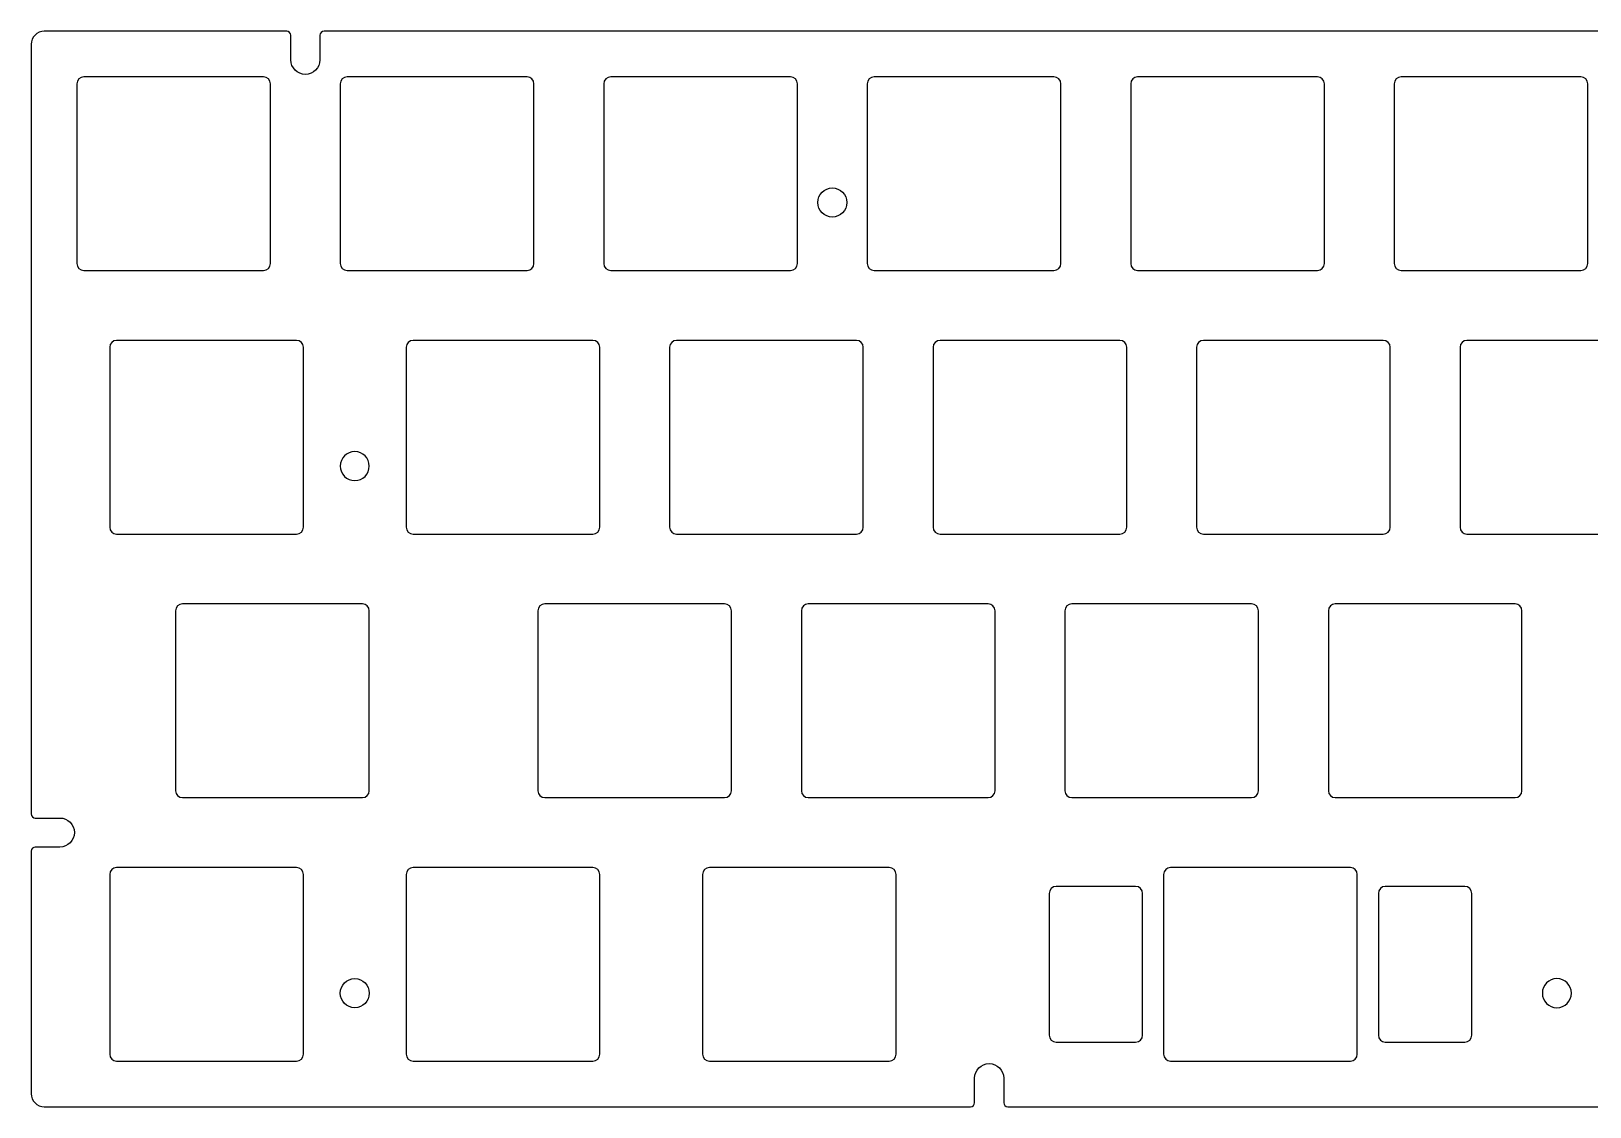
# Model space of a CAD drawing. Header units: millimetres. Extents: x -270 to 55, y 107 to 185.
# Drawn here: x -270.4 to -157.7, y 107 to 184.8 of the extents above; entities that cross this region are included whole.
import ezdxf

# ---------------------------------------------------------------- set-up
doc = ezdxf.new("R2010")
doc.units = ezdxf.units.MM
doc.header["$MEASUREMENT"] = 0
doc.layers.add('Layer 1', color=7, linetype='Continuous')

msp = doc.modelspace()

# ---------------------------------------------------------------- linework, layer by layer
at = {"layer": 'Layer 1'}
for points, knots in [([(-269.4598, 184.7521), (-269.4598, 184.7521), (-251.9345, 184.7521), (-251.9345, 184.7521), (-251.9345, 184.7521), (-251.7688, 184.7521), (-251.6345, 184.6178), (-251.6345, 184.4521), (-251.6345, 184.4521), (-251.6345, 183.8355), (-251.6345, 183.2937), (-251.6345, 182.6771), (-251.6345, 182.6771), (-251.6345, 182.6771), (-251.6345, 182.6769), (-251.6345, 182.6769), (-251.6345, 182.6769), (-251.6345, 182.0994), (-251.162, 181.627), (-250.5846, 181.627), (-250.5846, 181.627), (-250.5846, 181.627), (-250.5843, 181.627), (-250.5843, 181.627), (-250.5843, 181.627), (-250.0069, 181.627), (-249.5345, 182.0994), (-249.5345, 182.6769), (-249.5345, 182.6769), (-249.5345, 182.6769), (-249.5345, 182.6771), (-249.5345, 182.6771), (-249.5345, 182.6771), (-249.5345, 182.6771), (-249.5345, 184.4521), (-249.5345, 184.4521), (-249.5345, 184.4521), (-249.5345, 184.6178), (-249.4002, 184.7521), (-249.2345, 184.7521), (-249.2345, 184.7521), (-249.2345, 184.7521), (-156.6844, 184.7521), (-156.6844, 184.7521), (-156.6844, 184.7521), (-156.5187, 184.7521), (-156.3844, 184.6178), (-156.3844, 184.4521), (-156.3844, 184.4521), (-156.3844, 183.8355), (-156.3844, 183.2938), (-156.3844, 182.6772), (-156.3844, 182.6772), (-156.3844, 182.6772), (-156.3844, 182.677), (-156.3844, 182.677), (-156.3844, 182.677), (-156.3844, 182.0995), (-155.9119, 181.6271), (-155.3345, 181.6271), (-155.3345, 181.6271), (-155.3345, 181.6271), (-155.3342, 181.6271), (-155.3342, 181.6271), (-155.3342, 181.6271), (-154.7568, 181.6271), (-154.2844, 182.0995), (-154.2844, 182.677), (-154.2844, 182.677), (-154.2844, 182.677), (-154.2844, 182.6772), (-154.2844, 182.6772), (-154.2844, 182.6772), (-154.2844, 182.6772), (-154.2844, 184.4521), (-154.2844, 184.4521), (-154.2844, 184.4521), (-154.2844, 184.6178), (-154.1501, 184.7521), (-153.9844, 184.7521), (-153.9844, 184.7521), (-153.9844, 184.7521), (-61.4341, 184.7521), (-61.4341, 184.7521), (-61.4341, 184.7521), (-61.2684, 184.7521), (-61.1341, 184.6178), (-61.1341, 184.4521), (-61.1341, 184.4521), (-61.1341, 184.4521), (-61.1341, 182.6772), (-61.1341, 182.6772), (-61.1341, 182.6772), (-61.1341, 182.6772), (-61.1341, 182.677), (-61.1341, 182.677), (-61.1341, 182.677), (-61.1341, 182.0995), (-60.6616, 181.6271), (-60.0842, 181.6271), (-60.0842, 181.6271), (-60.0842, 181.6271), (-60.0839, 181.6271), (-60.0839, 181.6271), (-60.0839, 181.6271), (-59.5063, 181.6271), (-59.0341, 182.0996), (-59.0341, 182.6772), (-59.0341, 182.6772), (-59.0341, 182.6772), (-59.0341, 184.4521), (-59.0341, 184.4521), (-59.0341, 184.4521), (-59.0341, 184.6178), (-58.8998, 184.7521), (-58.7341, 184.7521), (-58.7341, 184.7521), (-58.7341, 184.7521), (33.8162, 184.7521), (33.8162, 184.7521), (33.8162, 184.7521), (33.9819, 184.7521), (34.1162, 184.6178), (34.1162, 184.4521), (34.1162, 184.4521), (34.1162, 183.8605), (34.1162, 183.2688), (34.1162, 182.6772), (34.1162, 182.6772), (34.1162, 182.6772), (34.1162, 182.677), (34.1162, 182.677), (34.1162, 182.677), (34.1162, 182.0995), (34.5887, 181.6271), (35.1661, 181.6271), (35.1661, 181.6271), (35.1661, 181.6271), (35.1664, 181.6271), (35.1664, 181.6271), (35.1664, 181.6271), (35.7438, 181.6271), (36.2162, 182.0995), (36.2162, 182.677), (36.2162, 182.677), (36.2162, 182.677), (36.2162, 182.6772), (36.2162, 182.6772), (36.2162, 182.6772), (36.2162, 182.6772), (36.2162, 184.4521), (36.2162, 184.4521), (36.2162, 184.4521), (36.2162, 184.6178), (36.3505, 184.7521), (36.5162, 184.7521), (36.5162, 184.7521), (42.3576, 184.7521), (48.199, 184.7521), (54.0404, 184.7521), (54.0404, 184.7521), (54.5629, 184.7521), (54.9902, 184.3245), (54.9902, 183.8021), (54.9902, 183.8021), (54.9902, 165.2605), (54.9902, 146.719), (54.9902, 128.1774), (54.9902, 128.1774), (54.9902, 128.0116), (54.8559, 127.8773), (54.6902, 127.8773), (54.6902, 127.8773), (54.6902, 127.8773), (52.9153, 127.8773), (52.9153, 127.8773), (52.9153, 127.8773), (52.9153, 127.8773), (52.9151, 127.8774), (52.9151, 127.8774), (52.9151, 127.8774), (52.3376, 127.8773), (51.8652, 127.4048), (51.8652, 126.8274), (51.8652, 126.8274), (51.8652, 126.8274), (51.8652, 126.8272), (51.8652, 126.8272), (51.8652, 126.8272), (51.8652, 126.2498), (52.3376, 125.7773), (52.9151, 125.7773), (52.9151, 125.7773), (52.9151, 125.7773), (52.9153, 125.7774), (52.9153, 125.7774), (52.9153, 125.7774), (52.9153, 125.7774), (54.6902, 125.7773), (54.6902, 125.7773), (54.6902, 125.7773), (54.8559, 125.7773), (54.9902, 125.643), (54.9902, 125.4774), (54.9902, 125.4774), (54.9902, 125.4774), (54.9902, 107.9523), (54.9902, 107.9523), (54.9902, 107.9523), (54.9902, 107.4299), (54.5629, 107.0023), (54.0404, 107.0023), (54.0404, 107.0023), (54.0404, 107.0023), (-1.584, 107.0023), (-1.584, 107.0023), (-1.584, 107.0023), (-1.7497, 107.0023), (-1.884, 107.1366), (-1.884, 107.3023), (-1.884, 107.3023), (-1.884, 107.8939), (-1.884, 108.4856), (-1.884, 109.0772), (-1.884, 109.0772), (-1.884, 109.0772), (-1.884, 109.0774), (-1.884, 109.0774), (-1.884, 109.0774), (-1.884, 109.6549), (-2.3564, 110.1273), (-2.9338, 110.1273), (-2.9338, 110.1273), (-2.9338, 110.1273), (-2.9341, 110.1273), (-2.9341, 110.1273), (-2.9341, 110.1273), (-3.5115, 110.1273), (-3.984, 109.6549), (-3.984, 109.0774), (-3.984, 109.0774), (-3.984, 109.0774), (-3.984, 109.0772), (-3.984, 109.0772), (-3.984, 109.0772), (-3.984, 109.0772), (-3.984, 107.3023), (-3.984, 107.3023), (-3.984, 107.3023), (-3.984, 107.1366), (-4.1183, 107.0023), (-4.284, 107.0023), (-4.284, 107.0023), (-4.284, 107.0023), (-82.5475, 107.0023), (-82.5475, 107.0023), (-82.5475, 107.0023), (-82.7132, 107.0023), (-82.8475, 107.1366), (-82.8475, 107.3023), (-82.8475, 107.3023), (-82.8475, 107.8939), (-82.8475, 108.4856), (-82.8475, 109.0772), (-82.8475, 109.0772), (-82.8475, 109.0772), (-82.8475, 109.0774), (-82.8475, 109.0774), (-82.8475, 109.0774), (-82.8475, 109.6549), (-83.3199, 110.1273), (-83.8973, 110.1273), (-83.8973, 110.1273), (-83.8973, 110.1273), (-83.8976, 110.1273), (-83.8976, 110.1273), (-83.8976, 110.1273), (-84.475, 110.1273), (-84.9475, 109.6549), (-84.9475, 109.0774), (-84.9475, 109.0774), (-84.9475, 109.0774), (-84.9475, 109.0772), (-84.9475, 109.0772), (-84.9475, 109.0772), (-84.9475, 109.0772), (-84.9475, 107.3023), (-84.9475, 107.3023), (-84.9475, 107.3023), (-84.9475, 107.1366), (-85.0818, 107.0023), (-85.2475, 107.0023), (-85.2475, 107.0023), (-85.2475, 107.0023), (-199.7941, 107.0023), (-199.7941, 107.0023), (-199.7941, 107.0023), (-199.9598, 107.0023), (-200.0941, 107.1366), (-200.0941, 107.3023), (-200.0941, 107.3023), (-200.0941, 107.8939), (-200.0941, 108.4856), (-200.0941, 109.0772), (-200.0941, 109.0772), (-200.0941, 109.0772), (-200.0941, 109.0774), (-200.0941, 109.0774), (-200.0941, 109.0774), (-200.0941, 109.6549), (-200.5665, 110.1273), (-201.1439, 110.1273), (-201.1439, 110.1273), (-201.1439, 110.1273), (-201.1442, 110.1273), (-201.1442, 110.1273), (-201.1442, 110.1273), (-201.7216, 110.1273), (-202.1941, 109.6549), (-202.1941, 109.0774), (-202.1941, 109.0774), (-202.1941, 109.0774), (-202.1941, 109.0772), (-202.1941, 109.0772), (-202.1941, 109.0772), (-202.1941, 109.0772), (-202.1941, 107.3023), (-202.1941, 107.3023), (-202.1941, 107.3023), (-202.1941, 107.1366), (-202.3284, 107.0023), (-202.4941, 107.0023), (-202.4941, 107.0023), (-202.4941, 107.0023), (-269.4598, 107.0023), (-269.4598, 107.0023), (-269.4598, 107.0023), (-269.9823, 107.0023), (-270.4096, 107.4299), (-270.4096, 107.9523), (-270.4096, 107.9523), (-270.4096, 113.794), (-270.4096, 119.6356), (-270.4096, 125.4773), (-270.4096, 125.4773), (-270.4096, 125.643), (-270.2753, 125.7773), (-270.1096, 125.7773), (-270.1096, 125.7773), (-269.518, 125.7773), (-268.9263, 125.7773), (-268.3347, 125.7773), (-268.3347, 125.7773), (-268.3347, 125.7773), (-268.3345, 125.7773), (-268.3345, 125.7773), (-268.3345, 125.7773), (-267.757, 125.7773), (-267.2846, 126.2497), (-267.2846, 126.8271), (-267.2846, 126.8271), (-267.2846, 126.8271), (-267.2846, 126.8274), (-267.2846, 126.8274), (-267.2846, 126.8274), (-267.2846, 127.4048), (-267.757, 127.8773), (-268.3345, 127.8773), (-268.3345, 127.8773), (-268.3345, 127.8773), (-268.3347, 127.8773), (-268.3347, 127.8773), (-268.3347, 127.8773), (-268.3347, 127.8773), (-270.1096, 127.8773), (-270.1096, 127.8773), (-270.1096, 127.8773), (-270.2753, 127.8773), (-270.4096, 128.0116), (-270.4096, 128.1773), (-270.4096, 128.1773), (-270.4096, 146.7189), (-270.4096, 165.2605), (-270.4096, 183.8021), (-270.4096, 183.8021), (-270.4096, 184.3245), (-269.9823, 184.7521), (-269.4598, 184.7521)], [0, 0, 0, 0, 0.01020408, 0.01020408, 0.01020408, 0.01020408, 0.02040816, 0.02040816, 0.02040816, 0.02040816, 0.03061224, 0.03061224, 0.03061224, 0.03061224, 0.04081633, 0.04081633, 0.04081633, 0.04081633, 0.05102041, 0.05102041, 0.05102041, 0.05102041, 0.06122449, 0.06122449, 0.06122449, 0.06122449, 0.07142857, 0.07142857, 0.07142857, 0.07142857, 0.08163265, 0.08163265, 0.08163265, 0.08163265, 0.09183673, 0.09183673, 0.09183673, 0.09183673, 0.10204082, 0.10204082, 0.10204082, 0.10204082, 0.1122449, 0.1122449, 0.1122449, 0.1122449, 0.12244898, 0.12244898, 0.12244898, 0.12244898, 0.13265306, 0.13265306, 0.13265306, 0.13265306, 0.14285714, 0.14285714, 0.14285714, 0.14285714, 0.15306122, 0.15306122, 0.15306122, 0.15306122, 0.16326531, 0.16326531, 0.16326531, 0.16326531, 0.17346939, 0.17346939, 0.17346939, 0.17346939, 0.18367347, 0.18367347, 0.18367347, 0.18367347, 0.19387755, 0.19387755, 0.19387755, 0.19387755, 0.20408163, 0.20408163, 0.20408163, 0.20408163, 0.21428571, 0.21428571, 0.21428571, 0.21428571, 0.2244898, 0.2244898, 0.2244898, 0.2244898, 0.23469388, 0.23469388, 0.23469388, 0.23469388, 0.24489796, 0.24489796, 0.24489796, 0.24489796, 0.25510204, 0.25510204, 0.25510204, 0.25510204, 0.26530612, 0.26530612, 0.26530612, 0.26530612, 0.2755102, 0.2755102, 0.2755102, 0.2755102, 0.28571429, 0.28571429, 0.28571429, 0.28571429, 0.29591837, 0.29591837, 0.29591837, 0.29591837, 0.30612245, 0.30612245, 0.30612245, 0.30612245, 0.31632653, 0.31632653, 0.31632653, 0.31632653, 0.32653061, 0.32653061, 0.32653061, 0.32653061, 0.33673469, 0.33673469, 0.33673469, 0.33673469, 0.34693878, 0.34693878, 0.34693878, 0.34693878, 0.35714286, 0.35714286, 0.35714286, 0.35714286, 0.36734694, 0.36734694, 0.36734694, 0.36734694, 0.37755102, 0.37755102, 0.37755102, 0.37755102, 0.3877551, 0.3877551, 0.3877551, 0.3877551, 0.39795918, 0.39795918, 0.39795918, 0.39795918, 0.40816327, 0.40816327, 0.40816327, 0.40816327, 0.41836735, 0.41836735, 0.41836735, 0.41836735, 0.42857143, 0.42857143, 0.42857143, 0.42857143, 0.43877551, 0.43877551, 0.43877551, 0.43877551, 0.44897959, 0.44897959, 0.44897959, 0.44897959, 0.45918367, 0.45918367, 0.45918367, 0.45918367, 0.46938776, 0.46938776, 0.46938776, 0.46938776, 0.47959184, 0.47959184, 0.47959184, 0.47959184, 0.48979592, 0.48979592, 0.48979592, 0.48979592, 0.5, 0.5, 0.5, 0.5, 0.51020408, 0.51020408, 0.51020408, 0.51020408, 0.52040816, 0.52040816, 0.52040816, 0.52040816, 0.53061224, 0.53061224, 0.53061224, 0.53061224, 0.54081633, 0.54081633, 0.54081633, 0.54081633, 0.55102041, 0.55102041, 0.55102041, 0.55102041, 0.56122449, 0.56122449, 0.56122449, 0.56122449, 0.57142857, 0.57142857, 0.57142857, 0.57142857, 0.58163265, 0.58163265, 0.58163265, 0.58163265, 0.59183673, 0.59183673, 0.59183673, 0.59183673, 0.60204082, 0.60204082, 0.60204082, 0.60204082, 0.6122449, 0.6122449, 0.6122449, 0.6122449, 0.62244898, 0.62244898, 0.62244898, 0.62244898, 0.63265306, 0.63265306, 0.63265306, 0.63265306, 0.64285714, 0.64285714, 0.64285714, 0.64285714, 0.65306122, 0.65306122, 0.65306122, 0.65306122, 0.66326531, 0.66326531, 0.66326531, 0.66326531, 0.67346939, 0.67346939, 0.67346939, 0.67346939, 0.68367347, 0.68367347, 0.68367347, 0.68367347, 0.69387755, 0.69387755, 0.69387755, 0.69387755, 0.70408163, 0.70408163, 0.70408163, 0.70408163, 0.71428571, 0.71428571, 0.71428571, 0.71428571, 0.7244898, 0.7244898, 0.7244898, 0.7244898, 0.73469388, 0.73469388, 0.73469388, 0.73469388, 0.74489796, 0.74489796, 0.74489796, 0.74489796, 0.75510204, 0.75510204, 0.75510204, 0.75510204, 0.76530612, 0.76530612, 0.76530612, 0.76530612, 0.7755102, 0.7755102, 0.7755102, 0.7755102, 0.78571429, 0.78571429, 0.78571429, 0.78571429, 0.79591837, 0.79591837, 0.79591837, 0.79591837, 0.80612245, 0.80612245, 0.80612245, 0.80612245, 0.81632653, 0.81632653, 0.81632653, 0.81632653, 0.82653061, 0.82653061, 0.82653061, 0.82653061, 0.83673469, 0.83673469, 0.83673469, 0.83673469, 0.84693878, 0.84693878, 0.84693878, 0.84693878, 0.85714286, 0.85714286, 0.85714286, 0.85714286, 0.86734694, 0.86734694, 0.86734694, 0.86734694, 0.87755102, 0.87755102, 0.87755102, 0.87755102, 0.8877551, 0.8877551, 0.8877551, 0.8877551, 0.89795918, 0.89795918, 0.89795918, 0.89795918, 0.90816327, 0.90816327, 0.90816327, 0.90816327, 0.91836735, 0.91836735, 0.91836735, 0.91836735, 0.92857143, 0.92857143, 0.92857143, 0.92857143, 0.93877551, 0.93877551, 0.93877551, 0.93877551, 0.94897959, 0.94897959, 0.94897959, 0.94897959, 0.95918367, 0.95918367, 0.95918367, 0.95918367, 0.96938776, 0.96938776, 0.96938776, 0.96938776, 0.97959184, 0.97959184, 0.97959184, 0.97959184, 1, 1, 1, 1]), ([(-266.6097, 181.4519), (-266.6097, 181.4519), (-253.6095, 181.4519), (-253.6095, 181.4519), (-253.6095, 181.4519), (-253.3345, 181.4519), (-253.1096, 181.2269), (-253.1096, 180.9519), (-253.1096, 180.9519), (-253.1096, 180.9519), (-253.1096, 167.9519), (-253.1096, 167.9519), (-253.1096, 167.9519), (-253.1096, 167.6769), (-253.3345, 167.4519), (-253.6095, 167.4519), (-253.6095, 167.4519), (-253.6095, 167.4519), (-266.6097, 167.4519), (-266.6097, 167.4519), (-266.6097, 167.4519), (-266.8847, 167.4519), (-267.1096, 167.6769), (-267.1096, 167.9519), (-267.1096, 167.9519), (-267.1096, 167.9519), (-267.1096, 180.9519), (-267.1096, 180.9519), (-267.1096, 180.9519), (-267.1096, 181.2269), (-266.8847, 181.4519), (-266.6097, 181.4519)], [0, 0, 0, 0, 0.11111111, 0.11111111, 0.11111111, 0.11111111, 0.22222222, 0.22222222, 0.22222222, 0.22222222, 0.33333333, 0.33333333, 0.33333333, 0.33333333, 0.44444444, 0.44444444, 0.44444444, 0.44444444, 0.55555556, 0.55555556, 0.55555556, 0.55555556, 0.66666667, 0.66666667, 0.66666667, 0.66666667, 0.77777778, 0.77777778, 0.77777778, 0.77777778, 1, 1, 1, 1]), ([(-247.5595, 181.4519), (-247.5595, 181.4519), (-234.5593, 181.4519), (-234.5593, 181.4519), (-234.5593, 181.4519), (-234.2843, 181.4519), (-234.0594, 181.2269), (-234.0594, 180.9519), (-234.0594, 180.9519), (-234.0594, 180.9519), (-234.0594, 167.9519), (-234.0594, 167.9519), (-234.0594, 167.9519), (-234.0594, 167.6769), (-234.2843, 167.4519), (-234.5593, 167.4519), (-234.5593, 167.4519), (-234.5593, 167.4519), (-247.5595, 167.4519), (-247.5595, 167.4519), (-247.5595, 167.4519), (-247.8345, 167.4519), (-248.0594, 167.6769), (-248.0594, 167.9519), (-248.0594, 167.9519), (-248.0594, 167.9519), (-248.0594, 180.9519), (-248.0594, 180.9519), (-248.0594, 180.9519), (-248.0594, 181.2269), (-247.8345, 181.4519), (-247.5595, 181.4519)], [0, 0, 0, 0, 0.11111111, 0.11111111, 0.11111111, 0.11111111, 0.22222222, 0.22222222, 0.22222222, 0.22222222, 0.33333333, 0.33333333, 0.33333333, 0.33333333, 0.44444444, 0.44444444, 0.44444444, 0.44444444, 0.55555556, 0.55555556, 0.55555556, 0.55555556, 0.66666667, 0.66666667, 0.66666667, 0.66666667, 0.77777778, 0.77777778, 0.77777778, 0.77777778, 1, 1, 1, 1]), ([(-228.5095, 181.4519), (-228.5095, 181.4519), (-215.5093, 181.4519), (-215.5093, 181.4519), (-215.5093, 181.4519), (-215.2343, 181.4519), (-215.0094, 181.2269), (-215.0094, 180.9519), (-215.0094, 180.9519), (-215.0094, 180.9519), (-215.0094, 167.9519), (-215.0094, 167.9519), (-215.0094, 167.9519), (-215.0094, 167.6769), (-215.2343, 167.4519), (-215.5093, 167.4519), (-215.5093, 167.4519), (-215.5093, 167.4519), (-228.5095, 167.4519), (-228.5095, 167.4519), (-228.5095, 167.4519), (-228.7845, 167.4519), (-229.0094, 167.6769), (-229.0094, 167.9519), (-229.0094, 167.9519), (-229.0094, 167.9519), (-229.0094, 180.9519), (-229.0094, 180.9519), (-229.0094, 180.9519), (-229.0094, 181.2269), (-228.7845, 181.4519), (-228.5095, 181.4519)], [0, 0, 0, 0, 0.11111111, 0.11111111, 0.11111111, 0.11111111, 0.22222222, 0.22222222, 0.22222222, 0.22222222, 0.33333333, 0.33333333, 0.33333333, 0.33333333, 0.44444444, 0.44444444, 0.44444444, 0.44444444, 0.55555556, 0.55555556, 0.55555556, 0.55555556, 0.66666667, 0.66666667, 0.66666667, 0.66666667, 0.77777778, 0.77777778, 0.77777778, 0.77777778, 1, 1, 1, 1]), ([(-209.4597, 181.4519), (-209.4597, 181.4519), (-196.4595, 181.4519), (-196.4595, 181.4519), (-196.4595, 181.4519), (-196.1845, 181.4519), (-195.9596, 181.2269), (-195.9596, 180.9519), (-195.9596, 180.9519), (-195.9596, 180.9519), (-195.9596, 167.9519), (-195.9596, 167.9519), (-195.9596, 167.9519), (-195.9596, 167.6769), (-196.1845, 167.4519), (-196.4595, 167.4519), (-196.4595, 167.4519), (-196.4595, 167.4519), (-209.4597, 167.4519), (-209.4597, 167.4519), (-209.4597, 167.4519), (-209.7347, 167.4519), (-209.9596, 167.6769), (-209.9596, 167.9519), (-209.9596, 167.9519), (-209.9596, 167.9519), (-209.9596, 180.9519), (-209.9596, 180.9519), (-209.9596, 180.9519), (-209.9596, 181.2269), (-209.7347, 181.4519), (-209.4597, 181.4519)], [0, 0, 0, 0, 0.11111111, 0.11111111, 0.11111111, 0.11111111, 0.22222222, 0.22222222, 0.22222222, 0.22222222, 0.33333333, 0.33333333, 0.33333333, 0.33333333, 0.44444444, 0.44444444, 0.44444444, 0.44444444, 0.55555556, 0.55555556, 0.55555556, 0.55555556, 0.66666667, 0.66666667, 0.66666667, 0.66666667, 0.77777778, 0.77777778, 0.77777778, 0.77777778, 1, 1, 1, 1]), ([(-190.4095, 181.4519), (-190.4095, 181.4519), (-177.4093, 181.4519), (-177.4093, 181.4519), (-177.4093, 181.4519), (-177.1343, 181.4519), (-176.9094, 181.2269), (-176.9094, 180.9519), (-176.9094, 180.9519), (-176.9094, 180.9519), (-176.9094, 167.9519), (-176.9094, 167.9519), (-176.9094, 167.9519), (-176.9094, 167.6769), (-177.1343, 167.4519), (-177.4093, 167.4519), (-177.4093, 167.4519), (-177.4093, 167.4519), (-190.4095, 167.4519), (-190.4095, 167.4519), (-190.4095, 167.4519), (-190.6845, 167.4519), (-190.9094, 167.6769), (-190.9094, 167.9519), (-190.9094, 167.9519), (-190.9094, 167.9519), (-190.9094, 180.9519), (-190.9094, 180.9519), (-190.9094, 180.9519), (-190.9094, 181.2269), (-190.6845, 181.4519), (-190.4095, 181.4519)], [0, 0, 0, 0, 0.11111111, 0.11111111, 0.11111111, 0.11111111, 0.22222222, 0.22222222, 0.22222222, 0.22222222, 0.33333333, 0.33333333, 0.33333333, 0.33333333, 0.44444444, 0.44444444, 0.44444444, 0.44444444, 0.55555556, 0.55555556, 0.55555556, 0.55555556, 0.66666667, 0.66666667, 0.66666667, 0.66666667, 0.77777778, 0.77777778, 0.77777778, 0.77777778, 1, 1, 1, 1]), ([(-171.3595, 181.4519), (-171.3595, 181.4519), (-158.3593, 181.4519), (-158.3593, 181.4519), (-158.3593, 181.4519), (-158.0843, 181.4519), (-157.8594, 181.2269), (-157.8594, 180.9519), (-157.8594, 180.9519), (-157.8594, 180.9519), (-157.8594, 167.9519), (-157.8594, 167.9519), (-157.8594, 167.9519), (-157.8594, 167.6769), (-158.0843, 167.4519), (-158.3593, 167.4519), (-158.3593, 167.4519), (-158.3593, 167.4519), (-171.3595, 167.4519), (-171.3595, 167.4519), (-171.3595, 167.4519), (-171.6345, 167.4519), (-171.8594, 167.6769), (-171.8594, 167.9519), (-171.8594, 167.9519), (-171.8594, 167.9519), (-171.8594, 180.9519), (-171.8594, 180.9519), (-171.8594, 180.9519), (-171.8594, 181.2269), (-171.6345, 181.4519), (-171.3595, 181.4519)], [0, 0, 0, 0, 0.11111111, 0.11111111, 0.11111111, 0.11111111, 0.22222222, 0.22222222, 0.22222222, 0.22222222, 0.33333333, 0.33333333, 0.33333333, 0.33333333, 0.44444444, 0.44444444, 0.44444444, 0.44444444, 0.55555556, 0.55555556, 0.55555556, 0.55555556, 0.66666667, 0.66666667, 0.66666667, 0.66666667, 0.77777778, 0.77777778, 0.77777778, 0.77777778, 1, 1, 1, 1]), ([(-212.4843, 173.4185), (-213.0642, 173.4185), (-213.5343, 172.9484), (-213.5343, 172.3685), (-213.5343, 172.3685), (-213.5343, 171.7886), (-213.0642, 171.3185), (-212.4843, 171.3185), (-212.4843, 171.3185), (-211.9044, 171.3185), (-211.4343, 171.7886), (-211.4343, 172.3685), (-211.4343, 172.3685), (-211.4343, 172.9484), (-211.9044, 173.4185), (-212.4843, 173.4185)], [0, 0, 0, 0, 0.2, 0.2, 0.2, 0.2, 0.4, 0.4, 0.4, 0.4, 0.6, 0.6, 0.6, 0.6, 1, 1, 1, 1]), ([(-264.2287, 162.4024), (-264.2287, 162.4024), (-251.2285, 162.4024), (-251.2285, 162.4024), (-251.2285, 162.4024), (-250.9535, 162.4024), (-250.7286, 162.1774), (-250.7286, 161.9024), (-250.7286, 161.9024), (-250.7286, 161.9024), (-250.7286, 148.9024), (-250.7286, 148.9024), (-250.7286, 148.9024), (-250.7286, 148.6274), (-250.9535, 148.4024), (-251.2285, 148.4024), (-251.2285, 148.4024), (-251.2285, 148.4024), (-264.2287, 148.4024), (-264.2287, 148.4024), (-264.2287, 148.4024), (-264.5037, 148.4024), (-264.7286, 148.6274), (-264.7286, 148.9024), (-264.7286, 148.9024), (-264.7286, 148.9024), (-264.7286, 161.9024), (-264.7286, 161.9024), (-264.7286, 161.9024), (-264.7286, 162.1774), (-264.5037, 162.4024), (-264.2287, 162.4024)], [0, 0, 0, 0, 0.11111111, 0.11111111, 0.11111111, 0.11111111, 0.22222222, 0.22222222, 0.22222222, 0.22222222, 0.33333333, 0.33333333, 0.33333333, 0.33333333, 0.44444444, 0.44444444, 0.44444444, 0.44444444, 0.55555556, 0.55555556, 0.55555556, 0.55555556, 0.66666667, 0.66666667, 0.66666667, 0.66666667, 0.77777778, 0.77777778, 0.77777778, 0.77777778, 1, 1, 1, 1]), ([(-242.7974, 162.4024), (-242.7974, 162.4024), (-229.7972, 162.4024), (-229.7972, 162.4024), (-229.7972, 162.4024), (-229.5222, 162.4024), (-229.2973, 162.1774), (-229.2973, 161.9024), (-229.2973, 161.9024), (-229.2973, 161.9024), (-229.2973, 148.9024), (-229.2973, 148.9024), (-229.2973, 148.9024), (-229.2973, 148.6274), (-229.5222, 148.4024), (-229.7972, 148.4024), (-229.7972, 148.4024), (-229.7972, 148.4024), (-242.7974, 148.4024), (-242.7974, 148.4024), (-242.7974, 148.4024), (-243.0724, 148.4024), (-243.2973, 148.6274), (-243.2973, 148.9024), (-243.2973, 148.9024), (-243.2973, 148.9024), (-243.2973, 161.9024), (-243.2973, 161.9024), (-243.2973, 161.9024), (-243.2973, 162.1774), (-243.0724, 162.4024), (-242.7974, 162.4024)], [0, 0, 0, 0, 0.11111111, 0.11111111, 0.11111111, 0.11111111, 0.22222222, 0.22222222, 0.22222222, 0.22222222, 0.33333333, 0.33333333, 0.33333333, 0.33333333, 0.44444444, 0.44444444, 0.44444444, 0.44444444, 0.55555556, 0.55555556, 0.55555556, 0.55555556, 0.66666667, 0.66666667, 0.66666667, 0.66666667, 0.77777778, 0.77777778, 0.77777778, 0.77777778, 1, 1, 1, 1]), ([(-223.7474, 162.4024), (-223.7474, 162.4024), (-210.7472, 162.4024), (-210.7472, 162.4024), (-210.7472, 162.4024), (-210.4722, 162.4024), (-210.2473, 162.1774), (-210.2473, 161.9024), (-210.2473, 161.9024), (-210.2473, 161.9024), (-210.2473, 148.9024), (-210.2473, 148.9024), (-210.2473, 148.9024), (-210.2473, 148.6274), (-210.4722, 148.4024), (-210.7472, 148.4024), (-210.7472, 148.4024), (-210.7472, 148.4024), (-223.7474, 148.4024), (-223.7474, 148.4024), (-223.7474, 148.4024), (-224.0224, 148.4024), (-224.2473, 148.6274), (-224.2473, 148.9024), (-224.2473, 148.9024), (-224.2473, 148.9024), (-224.2473, 161.9024), (-224.2473, 161.9024), (-224.2473, 161.9024), (-224.2473, 162.1774), (-224.0224, 162.4024), (-223.7474, 162.4024)], [0, 0, 0, 0, 0.11111111, 0.11111111, 0.11111111, 0.11111111, 0.22222222, 0.22222222, 0.22222222, 0.22222222, 0.33333333, 0.33333333, 0.33333333, 0.33333333, 0.44444444, 0.44444444, 0.44444444, 0.44444444, 0.55555556, 0.55555556, 0.55555556, 0.55555556, 0.66666667, 0.66666667, 0.66666667, 0.66666667, 0.77777778, 0.77777778, 0.77777778, 0.77777778, 1, 1, 1, 1]), ([(-204.6976, 162.4024), (-204.6976, 162.4024), (-191.6974, 162.4024), (-191.6974, 162.4024), (-191.6974, 162.4024), (-191.4224, 162.4024), (-191.1975, 162.1774), (-191.1975, 161.9024), (-191.1975, 161.9024), (-191.1975, 161.9024), (-191.1975, 148.9024), (-191.1975, 148.9024), (-191.1975, 148.9024), (-191.1975, 148.6274), (-191.4224, 148.4024), (-191.6974, 148.4024), (-191.6974, 148.4024), (-191.6974, 148.4024), (-204.6976, 148.4024), (-204.6976, 148.4024), (-204.6976, 148.4024), (-204.9726, 148.4024), (-205.1975, 148.6274), (-205.1975, 148.9024), (-205.1975, 148.9024), (-205.1975, 148.9024), (-205.1975, 161.9024), (-205.1975, 161.9024), (-205.1975, 161.9024), (-205.1975, 162.1774), (-204.9726, 162.4024), (-204.6976, 162.4024)], [0, 0, 0, 0, 0.11111111, 0.11111111, 0.11111111, 0.11111111, 0.22222222, 0.22222222, 0.22222222, 0.22222222, 0.33333333, 0.33333333, 0.33333333, 0.33333333, 0.44444444, 0.44444444, 0.44444444, 0.44444444, 0.55555556, 0.55555556, 0.55555556, 0.55555556, 0.66666667, 0.66666667, 0.66666667, 0.66666667, 0.77777778, 0.77777778, 0.77777778, 0.77777778, 1, 1, 1, 1]), ([(-185.6474, 162.4024), (-185.6474, 162.4024), (-172.6472, 162.4024), (-172.6472, 162.4024), (-172.6472, 162.4024), (-172.3722, 162.4024), (-172.1473, 162.1774), (-172.1473, 161.9024), (-172.1473, 161.9024), (-172.1473, 161.9024), (-172.1473, 148.9024), (-172.1473, 148.9024), (-172.1473, 148.9024), (-172.1473, 148.6274), (-172.3722, 148.4024), (-172.6472, 148.4024), (-172.6472, 148.4024), (-172.6472, 148.4024), (-185.6474, 148.4024), (-185.6474, 148.4024), (-185.6474, 148.4024), (-185.9224, 148.4024), (-186.1473, 148.6274), (-186.1473, 148.9024), (-186.1473, 148.9024), (-186.1473, 148.9024), (-186.1473, 161.9024), (-186.1473, 161.9024), (-186.1473, 161.9024), (-186.1473, 162.1774), (-185.9224, 162.4024), (-185.6474, 162.4024)], [0, 0, 0, 0, 0.11111111, 0.11111111, 0.11111111, 0.11111111, 0.22222222, 0.22222222, 0.22222222, 0.22222222, 0.33333333, 0.33333333, 0.33333333, 0.33333333, 0.44444444, 0.44444444, 0.44444444, 0.44444444, 0.55555556, 0.55555556, 0.55555556, 0.55555556, 0.66666667, 0.66666667, 0.66666667, 0.66666667, 0.77777778, 0.77777778, 0.77777778, 0.77777778, 1, 1, 1, 1]), ([(-166.5974, 162.4024), (-166.5974, 162.4024), (-153.5972, 162.4024), (-153.5972, 162.4024), (-153.5972, 162.4024), (-153.3222, 162.4024), (-153.0973, 162.1774), (-153.0973, 161.9024), (-153.0973, 161.9024), (-153.0973, 161.9024), (-153.0973, 148.9024), (-153.0973, 148.9024), (-153.0973, 148.9024), (-153.0973, 148.6274), (-153.3222, 148.4024), (-153.5972, 148.4024), (-153.5972, 148.4024), (-153.5972, 148.4024), (-166.5974, 148.4024), (-166.5974, 148.4024), (-166.5974, 148.4024), (-166.8724, 148.4024), (-167.0973, 148.6274), (-167.0973, 148.9024), (-167.0973, 148.9024), (-167.0973, 148.9024), (-167.0973, 161.9024), (-167.0973, 161.9024), (-167.0973, 161.9024), (-167.0973, 162.1774), (-166.8724, 162.4024), (-166.5974, 162.4024)], [0, 0, 0, 0, 0.11111111, 0.11111111, 0.11111111, 0.11111111, 0.22222222, 0.22222222, 0.22222222, 0.22222222, 0.33333333, 0.33333333, 0.33333333, 0.33333333, 0.44444444, 0.44444444, 0.44444444, 0.44444444, 0.55555556, 0.55555556, 0.55555556, 0.55555556, 0.66666667, 0.66666667, 0.66666667, 0.66666667, 0.77777778, 0.77777778, 0.77777778, 0.77777778, 1, 1, 1, 1]), ([(-247.013, 154.3674), (-246.4331, 154.3674), (-245.963, 153.8973), (-245.963, 153.3174), (-245.963, 153.3174), (-245.963, 152.7375), (-246.4331, 152.2674), (-247.013, 152.2674), (-247.013, 152.2674), (-247.5929, 152.2674), (-248.063, 152.7375), (-248.063, 153.3174), (-248.063, 153.3174), (-248.063, 153.8973), (-247.5929, 154.3674), (-247.013, 154.3674)], [0, 0, 0, 0, 0.2, 0.2, 0.2, 0.2, 0.4, 0.4, 0.4, 0.4, 0.6, 0.6, 0.6, 0.6, 1, 1, 1, 1]), ([(-259.4662, 143.3524), (-259.4662, 143.3524), (-246.466, 143.3524), (-246.466, 143.3524), (-246.466, 143.3524), (-246.191, 143.3524), (-245.9661, 143.1274), (-245.9661, 142.8524), (-245.9661, 142.8524), (-245.9661, 142.8524), (-245.9661, 129.8524), (-245.9661, 129.8524), (-245.9661, 129.8524), (-245.9661, 129.5774), (-246.191, 129.3524), (-246.466, 129.3524), (-246.466, 129.3524), (-246.466, 129.3524), (-259.4662, 129.3524), (-259.4662, 129.3524), (-259.4662, 129.3524), (-259.7412, 129.3524), (-259.9661, 129.5774), (-259.9661, 129.8524), (-259.9661, 129.8524), (-259.9661, 129.8524), (-259.9661, 142.8524), (-259.9661, 142.8524), (-259.9661, 142.8524), (-259.9661, 143.1274), (-259.7412, 143.3524), (-259.4662, 143.3524)], [0, 0, 0, 0, 0.11111111, 0.11111111, 0.11111111, 0.11111111, 0.22222222, 0.22222222, 0.22222222, 0.22222222, 0.33333333, 0.33333333, 0.33333333, 0.33333333, 0.44444444, 0.44444444, 0.44444444, 0.44444444, 0.55555556, 0.55555556, 0.55555556, 0.55555556, 0.66666667, 0.66666667, 0.66666667, 0.66666667, 0.77777778, 0.77777778, 0.77777778, 0.77777778, 1, 1, 1, 1]), ([(-233.2724, 143.3524), (-233.2724, 143.3524), (-220.2722, 143.3524), (-220.2722, 143.3524), (-220.2722, 143.3524), (-219.9972, 143.3524), (-219.7723, 143.1274), (-219.7723, 142.8524), (-219.7723, 142.8524), (-219.7723, 142.8524), (-219.7723, 129.8524), (-219.7723, 129.8524), (-219.7723, 129.8524), (-219.7723, 129.5774), (-219.9972, 129.3524), (-220.2722, 129.3524), (-220.2722, 129.3524), (-220.2722, 129.3524), (-233.2724, 129.3524), (-233.2724, 129.3524), (-233.2724, 129.3524), (-233.5474, 129.3524), (-233.7723, 129.5774), (-233.7723, 129.8524), (-233.7723, 129.8524), (-233.7723, 129.8524), (-233.7723, 142.8524), (-233.7723, 142.8524), (-233.7723, 142.8524), (-233.7723, 143.1274), (-233.5474, 143.3524), (-233.2724, 143.3524)], [0, 0, 0, 0, 0.11111111, 0.11111111, 0.11111111, 0.11111111, 0.22222222, 0.22222222, 0.22222222, 0.22222222, 0.33333333, 0.33333333, 0.33333333, 0.33333333, 0.44444444, 0.44444444, 0.44444444, 0.44444444, 0.55555556, 0.55555556, 0.55555556, 0.55555556, 0.66666667, 0.66666667, 0.66666667, 0.66666667, 0.77777778, 0.77777778, 0.77777778, 0.77777778, 1, 1, 1, 1]), ([(-214.2224, 143.3524), (-214.2224, 143.3524), (-201.2222, 143.3524), (-201.2222, 143.3524), (-201.2222, 143.3524), (-200.9472, 143.3524), (-200.7223, 143.1274), (-200.7223, 142.8524), (-200.7223, 142.8524), (-200.7223, 142.8524), (-200.7223, 129.8524), (-200.7223, 129.8524), (-200.7223, 129.8524), (-200.7223, 129.5774), (-200.9472, 129.3524), (-201.2222, 129.3524), (-201.2222, 129.3524), (-201.2222, 129.3524), (-214.2224, 129.3524), (-214.2224, 129.3524), (-214.2224, 129.3524), (-214.4974, 129.3524), (-214.7223, 129.5774), (-214.7223, 129.8524), (-214.7223, 129.8524), (-214.7223, 129.8524), (-214.7223, 142.8524), (-214.7223, 142.8524), (-214.7223, 142.8524), (-214.7223, 143.1274), (-214.4974, 143.3524), (-214.2224, 143.3524)], [0, 0, 0, 0, 0.11111111, 0.11111111, 0.11111111, 0.11111111, 0.22222222, 0.22222222, 0.22222222, 0.22222222, 0.33333333, 0.33333333, 0.33333333, 0.33333333, 0.44444444, 0.44444444, 0.44444444, 0.44444444, 0.55555556, 0.55555556, 0.55555556, 0.55555556, 0.66666667, 0.66666667, 0.66666667, 0.66666667, 0.77777778, 0.77777778, 0.77777778, 0.77777778, 1, 1, 1, 1]), ([(-195.1726, 143.3524), (-195.1726, 143.3524), (-182.1724, 143.3524), (-182.1724, 143.3524), (-182.1724, 143.3524), (-181.8974, 143.3524), (-181.6725, 143.1274), (-181.6725, 142.8524), (-181.6725, 142.8524), (-181.6725, 142.8524), (-181.6725, 129.8524), (-181.6725, 129.8524), (-181.6725, 129.8524), (-181.6725, 129.5774), (-181.8974, 129.3524), (-182.1724, 129.3524), (-182.1724, 129.3524), (-182.1724, 129.3524), (-195.1726, 129.3524), (-195.1726, 129.3524), (-195.1726, 129.3524), (-195.4476, 129.3524), (-195.6725, 129.5774), (-195.6725, 129.8524), (-195.6725, 129.8524), (-195.6725, 129.8524), (-195.6725, 142.8524), (-195.6725, 142.8524), (-195.6725, 142.8524), (-195.6725, 143.1274), (-195.4476, 143.3524), (-195.1726, 143.3524)], [0, 0, 0, 0, 0.11111111, 0.11111111, 0.11111111, 0.11111111, 0.22222222, 0.22222222, 0.22222222, 0.22222222, 0.33333333, 0.33333333, 0.33333333, 0.33333333, 0.44444444, 0.44444444, 0.44444444, 0.44444444, 0.55555556, 0.55555556, 0.55555556, 0.55555556, 0.66666667, 0.66666667, 0.66666667, 0.66666667, 0.77777778, 0.77777778, 0.77777778, 0.77777778, 1, 1, 1, 1]), ([(-176.1224, 143.3524), (-176.1224, 143.3524), (-163.1222, 143.3524), (-163.1222, 143.3524), (-163.1222, 143.3524), (-162.8472, 143.3524), (-162.6223, 143.1274), (-162.6223, 142.8524), (-162.6223, 142.8524), (-162.6223, 142.8524), (-162.6223, 129.8524), (-162.6223, 129.8524), (-162.6223, 129.8524), (-162.6223, 129.5774), (-162.8472, 129.3524), (-163.1222, 129.3524), (-163.1222, 129.3524), (-163.1222, 129.3524), (-176.1224, 129.3524), (-176.1224, 129.3524), (-176.1224, 129.3524), (-176.3974, 129.3524), (-176.6223, 129.5774), (-176.6223, 129.8524), (-176.6223, 129.8524), (-176.6223, 129.8524), (-176.6223, 142.8524), (-176.6223, 142.8524), (-176.6223, 142.8524), (-176.6223, 143.1274), (-176.3974, 143.3524), (-176.1224, 143.3524)], [0, 0, 0, 0, 0.11111111, 0.11111111, 0.11111111, 0.11111111, 0.22222222, 0.22222222, 0.22222222, 0.22222222, 0.33333333, 0.33333333, 0.33333333, 0.33333333, 0.44444444, 0.44444444, 0.44444444, 0.44444444, 0.55555556, 0.55555556, 0.55555556, 0.55555556, 0.66666667, 0.66666667, 0.66666667, 0.66666667, 0.77777778, 0.77777778, 0.77777778, 0.77777778, 1, 1, 1, 1]), ([(-264.2287, 124.3025), (-264.2287, 124.3025), (-251.2285, 124.3025), (-251.2285, 124.3025), (-251.2285, 124.3025), (-250.9535, 124.3025), (-250.7286, 124.0775), (-250.7286, 123.8025), (-250.7286, 123.8025), (-250.7286, 123.8025), (-250.7286, 110.8025), (-250.7286, 110.8025), (-250.7286, 110.8025), (-250.7286, 110.5275), (-250.9535, 110.3025), (-251.2285, 110.3025), (-251.2285, 110.3025), (-251.2285, 110.3025), (-264.2287, 110.3025), (-264.2287, 110.3025), (-264.2287, 110.3025), (-264.5037, 110.3025), (-264.7286, 110.5275), (-264.7286, 110.8025), (-264.7286, 110.8025), (-264.7286, 110.8025), (-264.7286, 123.8025), (-264.7286, 123.8025), (-264.7286, 123.8025), (-264.7286, 124.0775), (-264.5037, 124.3025), (-264.2287, 124.3025)], [0, 0, 0, 0, 0.11111111, 0.11111111, 0.11111111, 0.11111111, 0.22222222, 0.22222222, 0.22222222, 0.22222222, 0.33333333, 0.33333333, 0.33333333, 0.33333333, 0.44444444, 0.44444444, 0.44444444, 0.44444444, 0.55555556, 0.55555556, 0.55555556, 0.55555556, 0.66666667, 0.66666667, 0.66666667, 0.66666667, 0.77777778, 0.77777778, 0.77777778, 0.77777778, 1, 1, 1, 1]), ([(-242.7975, 124.3025), (-242.7975, 124.3025), (-229.7973, 124.3025), (-229.7973, 124.3025), (-229.7973, 124.3025), (-229.5223, 124.3025), (-229.2974, 124.0775), (-229.2974, 123.8025), (-229.2974, 123.8025), (-229.2974, 123.8025), (-229.2974, 110.8025), (-229.2974, 110.8025), (-229.2974, 110.8025), (-229.2974, 110.5275), (-229.5223, 110.3025), (-229.7973, 110.3025), (-229.7973, 110.3025), (-229.7973, 110.3025), (-242.7975, 110.3025), (-242.7975, 110.3025), (-242.7975, 110.3025), (-243.0725, 110.3025), (-243.2974, 110.5275), (-243.2974, 110.8025), (-243.2974, 110.8025), (-243.2974, 110.8025), (-243.2974, 123.8025), (-243.2974, 123.8025), (-243.2974, 123.8025), (-243.2974, 124.0775), (-243.0725, 124.3025), (-242.7975, 124.3025)], [0, 0, 0, 0, 0.11111111, 0.11111111, 0.11111111, 0.11111111, 0.22222222, 0.22222222, 0.22222222, 0.22222222, 0.33333333, 0.33333333, 0.33333333, 0.33333333, 0.44444444, 0.44444444, 0.44444444, 0.44444444, 0.55555556, 0.55555556, 0.55555556, 0.55555556, 0.66666667, 0.66666667, 0.66666667, 0.66666667, 0.77777778, 0.77777778, 0.77777778, 0.77777778, 1, 1, 1, 1]), ([(-221.3661, 124.3025), (-221.3661, 124.3025), (-208.3659, 124.3025), (-208.3659, 124.3025), (-208.3659, 124.3025), (-208.0909, 124.3025), (-207.866, 124.0775), (-207.866, 123.8025), (-207.866, 123.8025), (-207.866, 123.8025), (-207.866, 110.8025), (-207.866, 110.8025), (-207.866, 110.8025), (-207.866, 110.5275), (-208.0909, 110.3025), (-208.3659, 110.3025), (-208.3659, 110.3025), (-208.3659, 110.3025), (-221.3661, 110.3025), (-221.3661, 110.3025), (-221.3661, 110.3025), (-221.6411, 110.3025), (-221.866, 110.5275), (-221.866, 110.8025), (-221.866, 110.8025), (-221.866, 110.8025), (-221.866, 123.8025), (-221.866, 123.8025), (-221.866, 123.8025), (-221.866, 124.0775), (-221.6411, 124.3025), (-221.3661, 124.3025)], [0, 0, 0, 0, 0.11111111, 0.11111111, 0.11111111, 0.11111111, 0.22222222, 0.22222222, 0.22222222, 0.22222222, 0.33333333, 0.33333333, 0.33333333, 0.33333333, 0.44444444, 0.44444444, 0.44444444, 0.44444444, 0.55555556, 0.55555556, 0.55555556, 0.55555556, 0.66666667, 0.66666667, 0.66666667, 0.66666667, 0.77777778, 0.77777778, 0.77777778, 0.77777778, 1, 1, 1, 1]), ([(-188.0287, 124.3025), (-188.0287, 124.3025), (-175.0285, 124.3025), (-175.0285, 124.3025), (-175.0285, 124.3025), (-174.7535, 124.3025), (-174.5286, 124.0775), (-174.5286, 123.8025), (-174.5286, 123.8025), (-174.5286, 123.8025), (-174.5286, 110.8025), (-174.5286, 110.8025), (-174.5286, 110.8025), (-174.5286, 110.5275), (-174.7535, 110.3025), (-175.0285, 110.3025), (-175.0285, 110.3025), (-175.0285, 110.3025), (-188.0287, 110.3025), (-188.0287, 110.3025), (-188.0287, 110.3025), (-188.3037, 110.3025), (-188.5286, 110.5275), (-188.5286, 110.8025), (-188.5286, 110.8025), (-188.5286, 110.8025), (-188.5286, 123.8025), (-188.5286, 123.8025), (-188.5286, 123.8025), (-188.5286, 124.0775), (-188.3037, 124.3025), (-188.0287, 124.3025)], [0, 0, 0, 0, 0.11111111, 0.11111111, 0.11111111, 0.11111111, 0.22222222, 0.22222222, 0.22222222, 0.22222222, 0.33333333, 0.33333333, 0.33333333, 0.33333333, 0.44444444, 0.44444444, 0.44444444, 0.44444444, 0.55555556, 0.55555556, 0.55555556, 0.55555556, 0.66666667, 0.66666667, 0.66666667, 0.66666667, 0.77777778, 0.77777778, 0.77777778, 0.77777778, 1, 1, 1, 1]), ([(-196.3032, 122.9318), (-196.3032, 122.9318), (-190.5533, 122.9318), (-190.5533, 122.9318), (-190.5533, 122.9318), (-190.2783, 122.9318), (-190.0534, 122.7063), (-190.0534, 122.4318), (-190.0534, 122.4318), (-190.0534, 122.4318), (-190.0534, 112.1732), (-190.0534, 112.1732), (-190.0534, 112.1732), (-190.0534, 111.8987), (-190.2788, 111.6732), (-190.5533, 111.6732), (-190.5533, 111.6732), (-190.5533, 111.6732), (-196.3032, 111.6732), (-196.3032, 111.6732), (-196.3032, 111.6732), (-196.5777, 111.6732), (-196.8031, 111.8982), (-196.8031, 112.1732), (-196.8031, 112.1732), (-196.8031, 112.1732), (-196.8031, 122.4318), (-196.8031, 122.4318), (-196.8031, 122.4318), (-196.8031, 122.7068), (-196.5782, 122.9318), (-196.3032, 122.9318)], [0, 0, 0, 0, 0.11111111, 0.11111111, 0.11111111, 0.11111111, 0.22222222, 0.22222222, 0.22222222, 0.22222222, 0.33333333, 0.33333333, 0.33333333, 0.33333333, 0.44444444, 0.44444444, 0.44444444, 0.44444444, 0.55555556, 0.55555556, 0.55555556, 0.55555556, 0.66666667, 0.66666667, 0.66666667, 0.66666667, 0.77777778, 0.77777778, 0.77777778, 0.77777778, 1, 1, 1, 1]), ([(-172.5038, 122.9318), (-172.5038, 122.9318), (-166.7539, 122.9318), (-166.7539, 122.9318), (-166.7539, 122.9318), (-166.4789, 122.9318), (-166.254, 122.7063), (-166.254, 122.4318), (-166.254, 122.4318), (-166.254, 122.4318), (-166.254, 112.1732), (-166.254, 112.1732), (-166.254, 112.1732), (-166.254, 111.8987), (-166.4794, 111.6732), (-166.7539, 111.6732), (-166.7539, 111.6732), (-166.7539, 111.6732), (-172.5038, 111.6732), (-172.5038, 111.6732), (-172.5038, 111.6732), (-172.7783, 111.6732), (-173.0037, 111.8982), (-173.0037, 112.1732), (-173.0037, 112.1732), (-173.0037, 112.1732), (-173.0037, 122.4318), (-173.0037, 122.4318), (-173.0037, 122.4318), (-173.0037, 122.7068), (-172.7788, 122.9318), (-172.5038, 122.9318)], [0, 0, 0, 0, 0.11111111, 0.11111111, 0.11111111, 0.11111111, 0.22222222, 0.22222222, 0.22222222, 0.22222222, 0.33333333, 0.33333333, 0.33333333, 0.33333333, 0.44444444, 0.44444444, 0.44444444, 0.44444444, 0.55555556, 0.55555556, 0.55555556, 0.55555556, 0.66666667, 0.66666667, 0.66666667, 0.66666667, 0.77777778, 0.77777778, 0.77777778, 0.77777778, 1, 1, 1, 1]), ([(-247.013, 116.268), (-247.5929, 116.268), (-248.063, 115.7979), (-248.063, 115.218), (-248.063, 115.218), (-248.063, 114.6381), (-247.5929, 114.168), (-247.013, 114.168), (-247.013, 114.168), (-246.4331, 114.168), (-245.963, 114.6381), (-245.963, 115.218), (-245.963, 115.218), (-245.963, 115.7979), (-246.4331, 116.268), (-247.013, 116.268)], [0, 0, 0, 0, 0.2, 0.2, 0.2, 0.2, 0.4, 0.4, 0.4, 0.4, 0.6, 0.6, 0.6, 0.6, 1, 1, 1, 1]), ([(-159.0471, 115.218), (-159.0471, 114.6381), (-159.5172, 114.168), (-160.0971, 114.168), (-160.0971, 114.168), (-160.677, 114.168), (-161.1471, 114.6381), (-161.1471, 115.218), (-161.1471, 115.218), (-161.1471, 115.7979), (-160.677, 116.268), (-160.0971, 116.268), (-160.0971, 116.268), (-159.5172, 116.268), (-159.0471, 115.7979), (-159.0471, 115.218)], [0, 0, 0, 0, 0.2, 0.2, 0.2, 0.2, 0.4, 0.4, 0.4, 0.4, 0.6, 0.6, 0.6, 0.6, 1, 1, 1, 1])]:
    msp.add_open_spline(points, degree=3, knots=knots, dxfattribs=at)

doc.saveas('drawing.dxf')
